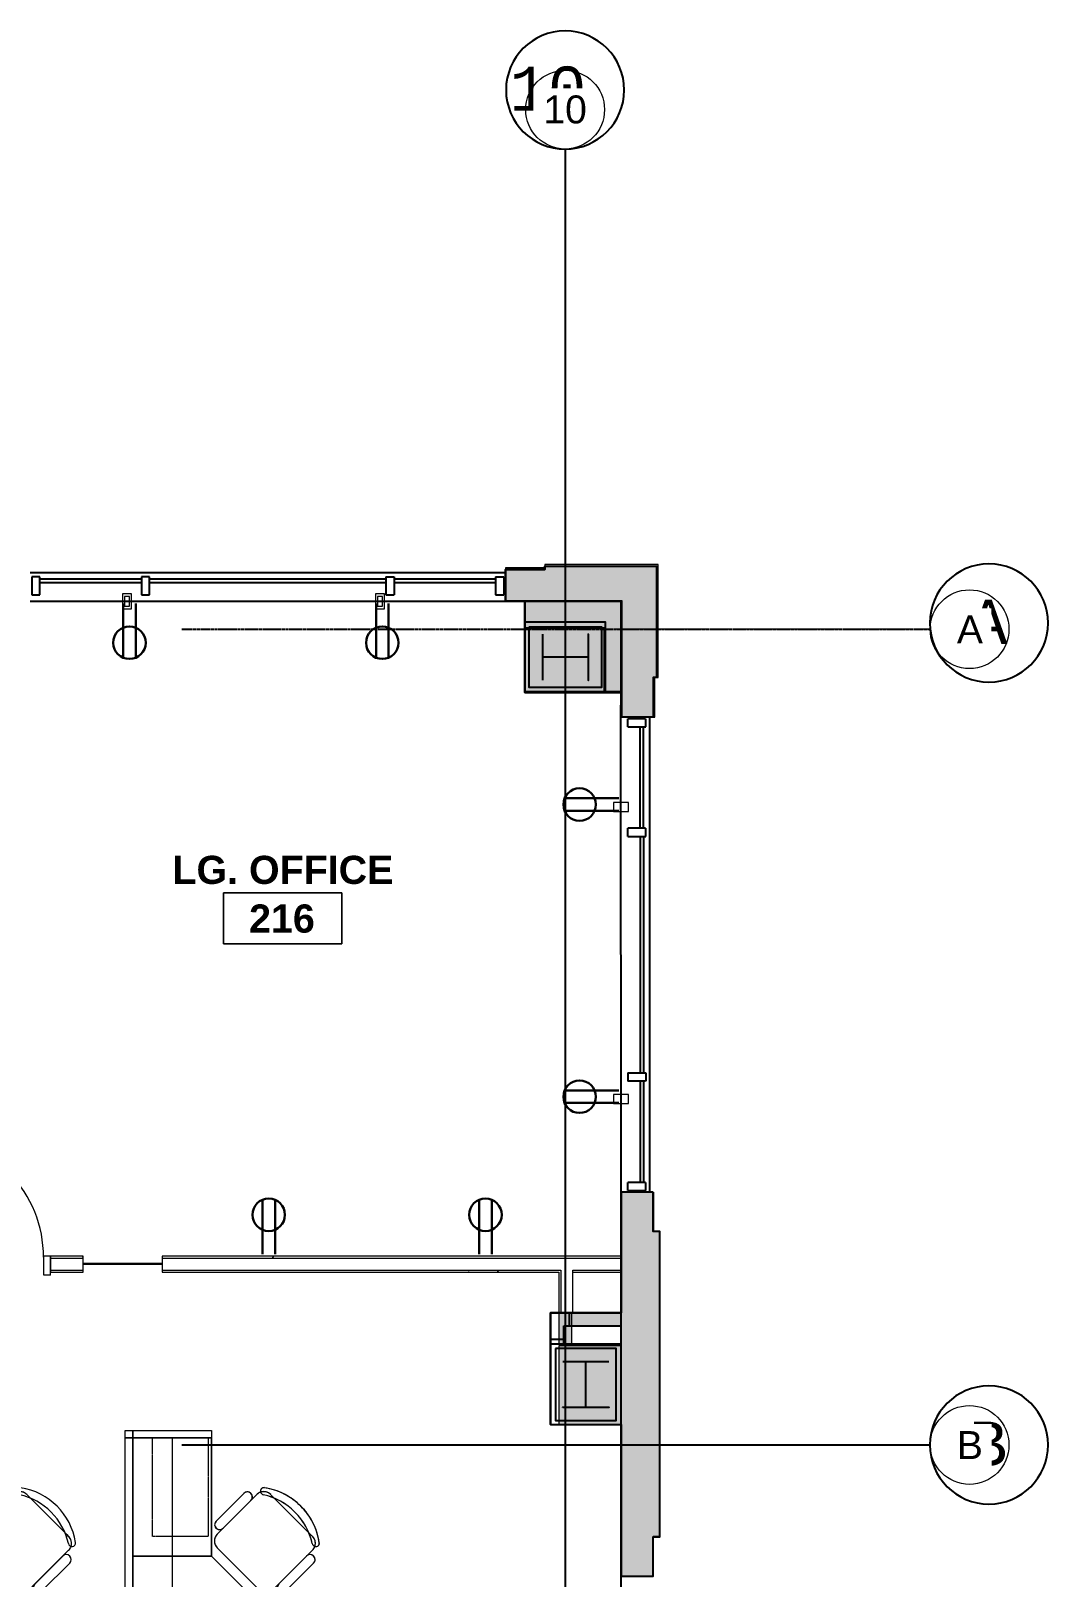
# Model space of a CAD drawing. Header units: inches. Extents: x 25273 to 28081, y 11840 to 13753.
# Drawn here: x 27712.6 to 28022.3, y 13231.9 to 13702.9 of the extents above; entities that cross this region are included whole.
import ezdxf
from ezdxf.xclip import XClip

# ---------------------------------------------------------------- set-up
doc = ezdxf.new("R2010")
doc.units = ezdxf.units.IN
doc.header["$MEASUREMENT"] = 0
doc.header["$XCLIPFRAME"] = 2
for name, pattern in [('L1$0$Plaza America BA02$0$CENTER2', [1.125, 0.75, -0.125, 0.125, -0.125]), ('L1$0$Plaza America BA02$0$DASHDOT', [1, 0.5, -0.25, 0, -0.25]), ('L1$0$SAG 02ATL Ste230PHII$0$CENTER2', [1.125, 0.75, -0.125, 0.125, -0.125]), ('X1$0$Grid Line 1_2_', [0.875, 0.5, -0.125, 0.125, -0.125]), ('X1$0$Hidden', [0.28125, 0.1875, -0.09375]), ('X1$0$Hidden2', [0.140625, 0.09375, -0.046875])]:
    doc.linetypes.add(name, pattern=pattern)
for name, color, linetype in [('L1$0$A-Cols-Extr', 3, 'Continuous'), ('L1$0$A-Glaz', 92, 'Continuous'), ('L1$0$A-Wall-Extr', 7, 'Continuous'), ('L1$0$Plaza America BA02$0$14', 5, 'L1$0$Plaza America BA02$0$DASHDOT'), ('L1$0$Plaza America BA02$0$A-Column grid', 252, 'L1$0$Plaza America BA02$0$CENTER2'), ('L1$0$SAG 02ATL Ste230PHII$0$A-Column grid', 252, 'L1$0$SAG 02ATL Ste230PHII$0$CENTER2')]:
    doc.layers.add(name, color=color, linetype=linetype)
for name, color, linetype, lineweight in [('X1$0$A-ANNO-NOTE', 131, 'Continuous', 30), ('X1$0$A-AREA-IDEN', 2, 'Continuous', 9), ('X1$0$A-DOOR', 31, 'Continuous', 13), ('X1$0$A-DOOR-FRAM', 31, 'Continuous', 20), ('X1$0$A-GLAZ', 151, 'Continuous', 13), ('X1$0$A-WALL', 113, 'Continuous', 13), ('X1$0$A-WALL-PATT', 111, 'Continuous', 13), ('X1$0$E-ELEC-FIXT', 91, 'Continuous', 9), ('X1$0$I-FURN', 30, 'Continuous', 9), ('X1$0$I-FURN-PNLS', 30, 'Continuous', 9), ('X1$0$I-WALL', 2, 'Continuous', 13), ('X1$0$Plaza America_Tower 1_2nd Floor -REVIT_dwg', 8, 'Continuous', 9), ('X1$0$S-COLS', 52, 'Continuous', 13), ('X1$0$S-GRID', 1, 'Continuous', 9), ('X1$0$S-GRID-IDEN', 1, 'Continuous', 9)]:
    doc.layers.add(name, color=color, linetype=linetype, lineweight=lineweight)
doc.styles.add('L1$0$Plaza America BA02$0$MONOTXT', font='MONOTXT', dxfattribs={"height": 0.2})
doc.styles.add('X1$0$Swis721 Lt BT', font='swissl.ttf', dxfattribs={"height": 8.514638})
doc.styles.add('X1$0$Swis721 Lt BT_B', font='', dxfattribs={"height": 8.583975})
doc.styles.get('X1$0$Swis721 Lt BT_B').set_extended_font_data('Swis721 Lt BT', bold=True)
pattern_1 = [(0, (0, 0), (30.72, 7.68), [1.267, -21.773, 1.267, -21.773, -122.88]), (0, (0, 0), (30.72, 7.68), [-46.08, 1.267, -44.813, 1.267, -21.773, -53.76]), (0, (0, 0), (30.72, 7.68), [-115.2, 1.267, -14.093, 1.267, -37.133]), (120, (11.52, 3.84), (-22.0110751, 22.7643004), [1.267, -21.773, 1.267, -21.773, -122.88]), (120, (11.52, 3.84), (-22.0110751, 22.7643004), [-46.08, 1.267, -44.813, 1.267, -21.773, -53.76]), (120, (11.52, 3.84), (-22.0110751, 22.7643004), [-115.2, 1.267, -14.093, 1.267, -37.133]), (240, (15.36, 19.2), (-8.7089249, -30.4443004), [1.267, -21.773, 1.267, -21.773, -122.88]), (240, (15.36, 19.2), (-8.7089249, -30.4443004), [-46.08, 1.267, -44.813, 1.267, -21.773, -53.76]), (240, (15.36, 19.2), (-8.7089249, -30.4443004), [-115.2, 1.267, -14.093, 1.267, -37.133])]

# ---------------------------------------------------------------- blocks, each defined once
blk = doc.blocks.new('L1')
at = {"layer": 'L1$0$A-Wall-Extr'}
h = blk.add_hatch(dxfattribs=at)
h.set_pattern_fill('CLG_2X2', color=256, style=0)
h.set_pattern_definition([(0, (25500.562, 12104.423), (0, 24), []), (90, (25500.562, 12104.423), (-24, 1e-15), [])])
h.paths.add_polyline_path([(27892.31, 13312.42), (27880.19, 13312.42), (27880.18, 13308.42), (27892.31, 13308.42)])
h.paths.add_polyline_path([(27880.19, 13312.42), (27876.3, 13312.42), (27876.3, 13308.42), (27880.18, 13308.42)])
h.paths.add_polyline_path([(27876.3, 13312.42), (27873.31, 13312.42), (27873.31, 13302.92), (27874.82, 13302.92), (27874.82, 13308.42), (27876.3, 13308.42)])
h.paths.add_polyline_path([(27873.31, 13312.42), (27870.82, 13312.42), (27870.82, 13302.92), (27873.31, 13302.92)])
at = {"layer": 'L1$0$A-Cols-Extr'}
blk.add_line((27862.96, 13501.43), (27862.96, 13513.17), dxfattribs=at)
for points in [[(27862.96, 13522.91), (27887.46, 13522.91), (27887.46, 13501.43), (27862.96, 13501.43)], [(27864.31, 13521.42), (27886.31, 13521.42), (27886.31, 13502.92), (27864.31, 13502.92)], [(27882.31, 13519.17), (27882.21, 13519.17), (27882.21, 13505.17), (27882.31, 13505.17)], [(27870.82, 13302.92), (27870.82, 13278.42), (27892.31, 13278.42), (27892.31, 13302.92)], [(27872.32, 13301.57), (27872.32, 13279.57), (27890.82, 13279.57), (27890.82, 13301.57)], [(27874.57, 13283.57), (27874.57, 13283.67), (27888.56, 13283.67), (27888.56, 13283.57)]]:
    blk.add_lwpolyline(points, close=True, dxfattribs=at)
for points in [[(27868.31, 13519.17), (27868.31, 13505.17)], [(27882.21, 13512.17), (27868.21, 13512.17)], [(27874.57, 13297.57), (27888.57, 13297.57)], [(27881.57, 13283.67), (27881.57, 13297.67)]]:
    blk.add_lwpolyline(points, dxfattribs=at)
at = {"layer": 'L1$0$A-Glaz'}
for p, q in [((27712.31, 13537.91), (27857.06, 13537.91)), ((27857.06, 13538.91), (27857.06, 13529.17)), ((27715.31, 13536.66), (27712.81, 13536.66)), ((27712.81, 13536.66), (27712.81, 13531.16)), ((27715.31, 13531.16), (27715.31, 13536.66)), ((27746.18, 13535.91), (27715.31, 13535.91)), ((27715.31, 13534.91), (27746.18, 13534.91)), ((27746.18, 13536.66), (27746.18, 13531.16)), ((27748.68, 13536.66), (27746.18, 13536.66)), ((27748.68, 13531.16), (27748.68, 13536.66)), ((27820.68, 13535.91), (27748.68, 13535.91)), ((27748.68, 13534.91), (27820.68, 13534.91)), ((27820.68, 13536.66), (27823.18, 13536.66)), ((27820.68, 13536.66), (27820.68, 13531.16)), ((27823.18, 13536.66), (27823.18, 13531.16)), ((27854.06, 13535.91), (27823.18, 13535.91)), ((27823.18, 13534.91), (27854.06, 13534.91)), ((27854.06, 13536.66), (27856.56, 13536.66)), ((27854.06, 13536.66), (27854.06, 13531.16)), ((27856.56, 13536.66), (27856.56, 13531.16)), ((27857.06, 13529.17), (27712.31, 13529.16)), ((27712.81, 13531.16), (27715.31, 13531.16)), ((27746.18, 13531.16), (27748.68, 13531.16)), ((27820.68, 13531.16), (27823.18, 13531.16)), ((27854.06, 13531.16), (27856.56, 13531.16)), ((27902.05, 13493.92), (27892.24, 13493.92)), ((27892.31, 13349.17), (27892.24, 13493.92)), ((27899.74, 13493.42), (27894.3, 13493.42)), ((27894.3, 13490.92), (27894.3, 13493.42)), ((27894.3, 13490.92), (27899.8, 13490.92)), ((27898.05, 13460.04), (27898.05, 13490.92)), ((27899.05, 13460.04), (27899.05, 13490.92)), ((27899.8, 13490.92), (27899.8, 13493.42)), ((27901.05, 13349.17), (27901.06, 13493.92)), ((27894.3, 13457.54), (27894.3, 13460.04)), ((27899.74, 13460.04), (27894.3, 13460.04)), ((27894.3, 13457.54), (27899.8, 13457.54)), ((27898.05, 13457.54), (27898.05, 13385.54)), ((27899.05, 13457.54), (27899.05, 13385.54)), ((27899.8, 13457.54), (27899.8, 13460.04)), ((27894.3, 13385.54), (27899.8, 13385.54)), ((27894.3, 13385.54), (27894.3, 13383.04)), ((27899.74, 13383.04), (27894.3, 13383.04)), ((27898.05, 13383.04), (27898.05, 13352.17)), ((27899.05, 13383.04), (27899.05, 13352.17)), ((27899.8, 13385.54), (27899.8, 13383.04)), ((27902.05, 13349.17), (27892.31, 13349.17)), ((27899.74, 13352.17), (27894.3, 13352.17)), ((27894.3, 13349.67), (27894.3, 13352.17)), ((27894.3, 13349.67), (27899.8, 13349.67)), ((27899.8, 13349.67), (27899.8, 13352.17)), ((27892.3, 13151.67), (27892.3, 13232.17)), ((27892.31, 13232.17), (27902.05, 13232.17))]:
    blk.add_line(p, q, dxfattribs=at)
at = {"layer": 'L1$0$A-Wall-Extr'}
for p, q in [((27869.06, 13538.91), (27857.06, 13538.91)), ((27869.06, 13539.91), (27903.05, 13539.91)), ((27869.06, 13539.91), (27869.06, 13538.91)), ((27903.05, 13539.91), (27903.05, 13505.92)), ((27903.05, 13539.91), (27903.05, 13539.91)), ((27892.31, 13529.17), (27857.06, 13529.17)), ((27892.31, 13493.92), (27892.31, 13529.17)), ((27903.05, 13505.92), (27902.05, 13505.92)), ((27902.05, 13505.92), (27902.05, 13493.92)), ((27903.05, 13505.92), (27902.05, 13505.92)), ((27892.31, 13232.17), (27892.31, 13349.17)), ((27902.05, 13349.17), (27902.05, 13337.17)), ((27904.05, 13337.17), (27902.05, 13337.17)), ((27904.05, 13244.17), (27904.05, 13337.17)), ((27870.82, 13278.42), (27870.82, 13312.42)), ((27870.82, 13312.42), (27892.31, 13312.42)), ((27870.82, 13278.42), (27870.82, 13312.42)), ((27870.82, 13312.42), (27892.31, 13312.42)), ((27874.82, 13302.92), (27874.82, 13308.42)), ((27874.82, 13308.42), (27892.31, 13308.42)), ((27874.82, 13302.92), (27874.82, 13308.42)), ((27874.82, 13308.42), (27892.31, 13308.42)), ((27904.05, 13244.17), (27902.05, 13244.17)), ((27902.05, 13244.17), (27902.05, 13244.17)), ((27902.05, 13232.17), (27902.05, 13244.17))]:
    blk.add_line(p, q, dxfattribs=at)
at = {"layer": 'L1$0$A-Wall-Extr', "linetype": 'Continuous'}
for q in [(27862.96, 13529.17), (27892.31, 13501.43)]:
    blk.add_line((27862.96, 13501.43), q, dxfattribs=at)
at = {"layer": 'L1$0$A-Wall-Extr', "linetype": 'Continuous', "flags": 128}
for points in [[(27857.06, 13529.17), (27857.06, 13538.91), (27869.06, 13538.91), (27869.06, 13539.91), (27903.05, 13539.91), (27903.05, 13505.92), (27902.05, 13505.92), (27902.05, 13493.92), (27892.24, 13493.92), (27892.31, 13501.43), (27862.96, 13501.43), (27862.96, 13529.17)], [(27902.05, 13349.17), (27892.31, 13349.17), (27892.31, 13312.42), (27870.82, 13312.42), (27870.82, 13278.42), (27892.31, 13278.42), (27892.3, 13232.17), (27902.05, 13232.17), (27902.05, 13244.17), (27904.05, 13244.17), (27904.05, 13337.17), (27902.05, 13337.17)]]:
    blk.add_lwpolyline(points, close=True, dxfattribs=at)
at = {"layer": 'L1$0$Plaza America BA02$0$14', "linetype": 'Continuous'}
for centre in [(27875.23, 13684.95), (28004.3, 13522.57), (28004.3, 13272.17)]:
    blk.add_ellipse(centre, major_axis=(18, 0), ratio=0.99964, start_param=0, end_param=6.283175, dxfattribs=at)
at = {"layer": 'L1$0$Plaza America BA02$0$A-Column grid'}
for p, q in [((27875.23, 13666.96), (27875.23, 12053.77)), ((27758.54, 13520.67), (27986.4, 13520.67)), ((27758.54, 13272.17), (27986.4, 13272.17))]:
    blk.add_line(p, q, dxfattribs=at)
at = {"layer": 'L1$0$SAG 02ATL Ste230PHII$0$A-Column grid', "linetype": 'Continuous'}
for p, q in [((27875.23, 13666.96), (27875.23, 12053.77)), ((27758.54, 13272.17), (27986.4, 13272.17))]:
    blk.add_line(p, q, dxfattribs=at)
at = {"layer": 'L1$0$Plaza America BA02$0$14', "linetype": 'Continuous', "style": 'L1$0$Plaza America BA02$0$MONOTXT', "width": 1.000361}
for s, height, p in [('10', 13.495, (27858.31, 13678.61)), ('A', 13.49, (27998.25, 13516.19)), ('B', 13.49, (27998.25, 13265.79))]:
    blk.add_text(s, height=height, dxfattribs=at).set_placement(p)
blk = doc.blocks.new('X1$0$F-Workstation - Generic Typical - F-Workstation - Generic Typical-1404179-FIRST FLOOR POWER _ SIGNAL')
at = {"layer": 'X1$0$I-FURN'}
for p, q in [((33.89, 55.1), (25.4, 46.62)), ((33.89, 55.1), (25.4, 46.62)), ((25.4, 46.62), (33.89, 55.1)), ((37.78, 54.75), (25.76, 42.73)), ((27.53, 44.5), (36.01, 52.98)), ((36.01, 52.98), (27.53, 44.5)), ((36.01, 52.98), (27.53, 44.5)), ((27.53, 44.5), (36.01, 52.98)), ((37.78, 54.75), (36.01, 52.98)), ((36.01, 52.98), (37.78, 54.75)), ((43.2, 53.57), (42.02, 54.75)), ((42.02, 54.75), (43.2, 53.57)), ((53.65, 43.12), (43.12, 53.65)), ((53.57, 43.2), (43.2, 53.57)), ((43.2, 53.57), (53.57, 43.2)), ((27.53, 44.5), (25.76, 42.73)), ((25.76, 42.73), (27.53, 44.5)), ((54.2, 42.57), (53.57, 43.2)), ((53.57, 43.2), (54.2, 42.57)), ((54.75, 42.02), (54.2, 42.57)), ((54.2, 42.57), (54.75, 42.02)), ((25.76, 38.49), (38.49, 25.76)), ((25.76, 38.49), (38.49, 25.76)), ((38.49, 25.76), (25.76, 38.49)), ((42.73, 25.76), (54.75, 37.78)), ((52.98, 36.01), (54.75, 37.78)), ((54.75, 37.78), (52.98, 36.01)), ((52.98, 36.01), (44.5, 27.53)), ((44.5, 27.53), (52.98, 36.01)), ((44.5, 27.53), (52.98, 36.01)), ((52.98, 36.01), (44.5, 27.53)), ((46.62, 25.4), (55.1, 33.89)), ((46.62, 25.4), (55.1, 33.89)), ((55.1, 33.89), (46.62, 25.4)), ((42.73, 25.76), (44.5, 27.53)), ((44.5, 27.53), (42.73, 25.76))]:
    blk.add_line(p, q, dxfattribs=at)
for centre, radius, start, end in [((39.97, 55.77), 1.08, 81.1745, 261.1745), ((39.97, 55.77), 1.08, 81.1745, 261.1745), ((39.97, 55.77), 1.08, 126.1745, 141.1745), ((39.97, 55.77), 1.08, 111.1745, 126.1745), ((39.97, 55.77), 1.08, 96.1745, 111.1745), ((39.97, 55.77), 1.08, 81.1745, 96.1745), ((37.07, 37.07), 20, 8.8255, 81.1745), ((37.07, 37.07), 20, 8.8255, 81.1745), ((37.07, 37.07), 20, 72.1309, 81.1745), ((34.95, 54.04), 1.5, 315, 135), ((34.95, 54.04), 1.5, 315, 135), ((34.95, 54.04), 1.5, 120, 135), ((34.95, 54.04), 1.5, 105, 120), ((34.95, 54.04), 1.5, 90, 105), ((34.95, 54.04), 1.5, 75, 90), ((34.95, 54.04), 1.5, 345, 75), ((34.95, 54.04), 1.5, 315, 345), ((39.9, 52.63), 3, 108.7164, 135), ((39.9, 52.63), 3, 108.6047, 135), ((39.9, 52.63), 3, 120, 135), ((39.9, 52.63), 3, 108.6047, 120), ((39.97, 55.77), 1.08, 141.1745, 231.1745), ((39.9, 52.63), 3, 45, 108.6047), ((39.9, 52.63), 3, 105, 108.6047), ((39.9, 52.63), 3, 90, 105), ((39.97, 55.77), 1.08, 231.1745, 261.1745), ((35.53, 35.53), 19.64, 12.5758, 77.4242), ((35.53, 35.53), 19.64, 12.5758, 77.4242), ((35.53, 35.53), 19.64, 45, 77.4242), ((39.9, 52.63), 3, 75, 90), ((39.9, 52.63), 3, 60, 75), ((39.9, 52.63), 3, 45, 60), ((37.07, 37.07), 20, 63.0873, 72.1309), ((37.07, 37.07), 20, 54.0436, 63.0873), ((37.07, 37.07), 20, 45, 54.0436), ((35.53, 35.53), 19.64, 36.8939, 45), ((37.07, 37.07), 20, 35.9564, 45), ((35.53, 35.53), 19.64, 28.7879, 36.8939), ((37.07, 37.07), 20, 26.9127, 35.9564), ((27.88, 40.61), 3, 135, 225), ((27.88, 40.61), 3, 135, 225), ((26.46, 45.56), 1.5, 135, 315), ((26.46, 45.56), 1.5, 135, 315), ((26.46, 45.56), 1.5, 135, 180), ((26.46, 45.56), 1.5, 180, 195), ((26.46, 45.56), 1.5, 195, 210), ((26.46, 45.56), 1.5, 210, 225), ((27.88, 40.61), 3, 135, 150), ((26.46, 45.56), 1.5, 225, 240), ((26.46, 45.56), 1.5, 240, 255), ((26.46, 45.56), 1.5, 255, 270), ((26.46, 45.56), 1.5, 270, 315), ((35.53, 35.53), 19.64, 20.6818, 28.7879), ((35.53, 35.53), 19.64, 12.5758, 20.6818), ((37.07, 37.07), 20, 8.8255, 26.9127), ((27.88, 40.61), 3, 165, 180), ((27.88, 40.61), 3, 180, 195), ((27.88, 40.61), 3, 150, 165), ((27.88, 40.61), 3, 195, 210), ((27.88, 40.61), 3, 210, 225), ((55.77, 39.97), 1.08, 188.8255, 8.8255), ((55.77, 39.97), 1.08, 188.8255, 8.8255), ((55.77, 39.97), 1.08, 188.8255, 203.8255), ((52.63, 39.9), 3, 345, 45), ((52.63, 39.9), 3, 30, 45), ((52.63, 39.9), 3, 315, 341.2836), ((52.63, 39.9), 3, 315, 341.3953), ((52.63, 39.9), 3, 315, 341.3953), ((55.77, 39.97), 1.08, 203.8255, 218.8255), ((55.77, 39.97), 1.08, 218.8255, 308.8255), ((52.63, 39.9), 3, 360, 30), ((52.63, 39.9), 3, 341.3953, 345), ((52.63, 39.9), 3, 341.3953, 345), ((52.63, 39.9), 3, 345, 360), ((55.77, 39.97), 1.08, 308.8255, 8.8255), ((54.04, 34.95), 1.5, 315, 135), ((54.04, 34.95), 1.5, 315, 135), ((54.04, 34.95), 1.5, 120, 135), ((54.04, 34.95), 1.5, 30, 120), ((54.04, 34.95), 1.5, 315, 30), ((40.61, 27.88), 3, 225, 315), ((40.61, 27.88), 3, 225, 315), ((40.61, 27.88), 3, 225, 285), ((40.61, 27.88), 3, 285, 315), ((45.56, 26.46), 1.5, 135, 315), ((45.56, 26.46), 1.5, 135, 315), ((45.56, 26.46), 1.5, 165, 180), ((45.56, 26.46), 1.5, 180, 195), ((45.56, 26.46), 1.5, 150, 165), ((45.56, 26.46), 1.5, 195, 285), ((45.56, 26.46), 1.5, 135, 150), ((45.56, 26.46), 1.5, 285, 315)]:
    blk.add_arc(centre, radius, start, end, dxfattribs=at)
at = {"layer": 'X1$0$I-FURN-PNLS'}
for p, q in [((-2.25, 72), (-2.25, 74.25)), ((-2.25, 74.25), (0, 74.25)), ((0, 72), (-2.25, 72)), ((-2.25, 72), (0, 72)), ((-2.25, 0), (-2.25, 72)), ((0, 74.25), (0, 72)), ((0, 72), (0, 74.25)), ((0, 74.25), (24, 74.25)), ((0, 36), (0, 72)), ((0, 72), (24, 72)), ((0, 72), (0, 0)), ((24, 72), (0, 72)), ((24, 72), (0, 72)), ((0, 72), (0, 36)), ((0, 36), (0, 72)), ((0, 72), (24, 72)), ((24, 74.25), (24, 72)), ((24, 72), (24, 36)), ((24, 72), (24, 42)), ((24, 36), (24, 72)), ((24, 72), (24, 36)), ((24, 36), (0, 36)), ((0, 0), (0, 36)), ((0, 36), (24, 36)), ((24, 36), (0, 36)), ((0, 36), (0, 0)), ((0, 0), (0, 36)), ((0, 36), (24, 36)), ((0, 36), (24, 36)), ((24, 36), (0, 36)), ((24, 36), (36, 24)), ((36, 24), (24, 36)), ((24, 36), (36, 24)), ((36, 0), (36, 24)), ((36, 24), (72, 24)), ((36, 24), (36, 0)), ((36, 0), (36, 24)), ((36, 24), (36, 0)), ((72, 24), (36, 24)), ((36, 24), (36, 0)), ((36, 0), (36, 24)), ((36, 24), (72, 24)), ((57, 24), (72, 24)), ((72, 24), (72, 0)), ((72, 24), (74.25, 24)), ((72, 0), (72, 24)), ((72, 0), (72, 24)), ((72, 24), (72, 0)), ((74.25, 24), (74.25, 0)), ((-2.25, -2.25), (-2.25, 0)), ((-2.25, 0), (0, 0)), ((0, 0), (-2.25, 0)), ((0, -2.25), (-2.25, -2.25)), ((0, 0), (0, -2.25)), ((0, -2.25), (0, 0)), ((0, 0), (72, 0)), ((36, 0), (0, 0)), ((0, 0), (36, 0)), ((36, 0), (0, 0)), ((72, -2.25), (0, -2.25)), ((72, 0), (36, 0)), ((36, 0), (72, 0)), ((72, 0), (36, 0)), ((72, -2.25), (72, 0)), ((72, 0), (74.25, 0)), ((72, 0), (72, -2.25)), ((74.25, 0), (72, 0)), ((74.25, -2.25), (72, -2.25)), ((74.25, 0), (74.25, -2.25))]:
    blk.add_line(p, q, dxfattribs=at)
at = {"layer": 'X1$0$I-FURN-PNLS', "linetype": 'X1$0$Hidden2'}
for p, q in [((6, 72), (23, 72)), ((6, 42), (6, 72)), ((23, 72), (23, 42)), ((23, 42), (6, 42)), ((57, 1.37), (57, 23)), ((57, 23), (72, 23)), ((72, 23), (72, 1.37)), ((72, 1.37), (57, 1.37))]:
    blk.add_line(p, q, dxfattribs=at)
at = {"layer": 'X1$0$I-FURN-PNLS', "linetype": 'X1$0$Hidden'}
for p, q in [((12, 72), (12, 0)), ((0, 12), (72, 12))]:
    blk.add_line(p, q, dxfattribs=at)
blk = doc.blocks.new('X1$0$F-Workstation - Generic Typical - F-Workstation - Generic Typical-V100-FIRST FLOOR POWER _ SIGNAL')
at = {"layer": 'X1$0$I-FURN'}
for p, q in [((33.89, 55.1), (25.4, 46.62)), ((33.89, 55.1), (25.4, 46.62)), ((25.4, 46.62), (33.89, 55.1)), ((37.78, 54.75), (25.76, 42.73)), ((27.53, 44.5), (36.01, 52.98)), ((36.01, 52.98), (27.53, 44.5)), ((36.01, 52.98), (27.53, 44.5)), ((27.53, 44.5), (36.01, 52.98)), ((37.78, 54.75), (36.01, 52.98)), ((36.01, 52.98), (37.78, 54.75)), ((43.2, 53.57), (42.02, 54.75)), ((42.02, 54.75), (43.2, 53.57)), ((53.65, 43.12), (43.12, 53.65)), ((53.57, 43.2), (43.2, 53.57)), ((43.2, 53.57), (53.57, 43.2)), ((27.53, 44.5), (25.76, 42.73)), ((25.76, 42.73), (27.53, 44.5)), ((54.2, 42.57), (53.57, 43.2)), ((53.57, 43.2), (54.2, 42.57)), ((54.75, 42.02), (54.2, 42.57)), ((54.2, 42.57), (54.75, 42.02)), ((25.76, 38.49), (38.49, 25.76)), ((25.76, 38.49), (38.49, 25.76)), ((38.49, 25.76), (25.76, 38.49)), ((42.73, 25.76), (54.75, 37.78)), ((52.98, 36.01), (54.75, 37.78)), ((54.75, 37.78), (52.98, 36.01)), ((52.98, 36.01), (44.5, 27.53)), ((44.5, 27.53), (52.98, 36.01)), ((44.5, 27.53), (52.98, 36.01)), ((52.98, 36.01), (44.5, 27.53)), ((46.62, 25.4), (55.1, 33.89)), ((46.62, 25.4), (55.1, 33.89)), ((55.1, 33.89), (46.62, 25.4)), ((42.73, 25.76), (44.5, 27.53)), ((44.5, 27.53), (42.73, 25.76))]:
    blk.add_line(p, q, dxfattribs=at)
for centre, radius, start, end in [((39.97, 55.77), 1.08, 81.1745, 261.1745), ((39.97, 55.77), 1.08, 81.1745, 261.1745), ((39.97, 55.77), 1.08, 81.1745, 261.1745), ((37.07, 37.07), 20, 8.8255, 81.1745), ((37.07, 37.07), 20, 8.8255, 81.1745), ((37.07, 37.07), 20, 8.8255, 81.1745), ((34.95, 54.04), 1.5, 315, 135), ((34.95, 54.04), 1.5, 315, 135), ((34.95, 54.04), 1.5, 315, 135), ((39.9, 52.63), 3, 108.7164, 135), ((39.9, 52.63), 3, 108.6047, 135), ((39.9, 52.63), 3, 108.6047, 135), ((39.9, 52.63), 3, 45, 108.6047), ((39.9, 52.63), 3, 60, 108.6047), ((35.53, 35.53), 19.64, 12.5758, 77.4242), ((35.53, 35.53), 19.64, 12.5758, 77.4242), ((35.53, 35.53), 19.64, 12.5758, 77.4242), ((39.9, 52.63), 3, 45, 60), ((27.88, 40.61), 3, 135, 225), ((27.88, 40.61), 3, 135, 225), ((27.88, 40.61), 3, 135, 225), ((26.46, 45.56), 1.5, 135, 315), ((26.46, 45.56), 1.5, 135, 315), ((26.46, 45.56), 1.5, 135, 315), ((55.77, 39.97), 1.08, 188.8255, 8.8255), ((55.77, 39.97), 1.08, 188.8255, 8.8255), ((55.77, 39.97), 1.08, 188.8255, 8.8255), ((52.63, 39.9), 3, 341.3953, 45), ((52.63, 39.9), 3, 30, 45), ((52.63, 39.9), 3, 315, 341.2836), ((52.63, 39.9), 3, 315, 341.3953), ((52.63, 39.9), 3, 315, 341.3953), ((52.63, 39.9), 3, 15, 30), ((52.63, 39.9), 3, 341.3953, 345), ((52.63, 39.9), 3, 360, 15), ((52.63, 39.9), 3, 345, 360), ((54.04, 34.95), 1.5, 315, 135), ((54.04, 34.95), 1.5, 315, 135), ((54.04, 34.95), 1.5, 315, 135), ((40.61, 27.88), 3, 225, 315), ((40.61, 27.88), 3, 225, 315), ((40.61, 27.88), 3, 225, 225.2431), ((40.61, 27.88), 3, 225.2431, 315), ((45.56, 26.46), 1.5, 135, 315), ((45.56, 26.46), 1.5, 135, 315), ((45.56, 26.46), 1.5, 135, 315)]:
    blk.add_arc(centre, radius, start, end, dxfattribs=at)
at = {"layer": 'X1$0$I-FURN-PNLS'}
for p, q in [((-2.25, 72), (-2.25, 74.25)), ((-2.25, 74.25), (0, 74.25)), ((0, 72), (-2.25, 72)), ((-2.25, 72), (0, 72)), ((-2.25, 0), (-2.25, 72)), ((0, 74.25), (0, 72)), ((0, 72), (0, 74.25)), ((0, 74.25), (24, 74.25)), ((0, 36), (0, 72)), ((0, 72), (24, 72)), ((0, 72), (0, 0)), ((24, 72), (0, 72)), ((24, 72), (0, 72)), ((0, 72), (0, 36)), ((0, 36), (0, 72)), ((0, 72), (24, 72)), ((24, 74.25), (24, 72)), ((24, 72), (24, 36)), ((24, 72), (24, 42)), ((24, 36), (24, 72)), ((24, 72), (24, 36)), ((24, 36), (0, 36)), ((0, 0), (0, 36)), ((0, 36), (24, 36)), ((24, 36), (0, 36)), ((0, 36), (0, 0)), ((0, 0), (0, 36)), ((0, 36), (24, 36)), ((0, 36), (24, 36)), ((24, 36), (0, 36)), ((24, 36), (36, 24)), ((36, 24), (24, 36)), ((24, 36), (36, 24)), ((36, 0), (36, 24)), ((36, 24), (72, 24)), ((36, 24), (36, 0)), ((36, 0), (36, 24)), ((36, 24), (36, 0)), ((72, 24), (36, 24)), ((36, 24), (36, 0)), ((36, 0), (36, 24)), ((36, 24), (72, 24)), ((57, 24), (72, 24)), ((72, 24), (72, 0)), ((72, 24), (74.25, 24)), ((72, 0), (72, 24)), ((72, 0), (72, 24)), ((72, 24), (72, 0)), ((74.25, 24), (74.25, 0)), ((-2.25, -2.25), (-2.25, 0)), ((-2.25, 0), (0, 0)), ((0, 0), (-2.25, 0)), ((0, -2.25), (-2.25, -2.25)), ((0, 0), (0, -2.25)), ((0, -2.25), (0, 0)), ((0, 0), (72, 0)), ((36, 0), (0, 0)), ((0, 0), (36, 0)), ((36, 0), (0, 0)), ((72, -2.25), (0, -2.25)), ((72, 0), (36, 0)), ((36, 0), (72, 0)), ((72, 0), (36, 0)), ((72, -2.25), (72, 0)), ((72, 0), (74.25, 0)), ((72, 0), (72, -2.25)), ((74.25, 0), (72, 0)), ((74.25, -2.25), (72, -2.25)), ((74.25, 0), (74.25, -2.25))]:
    blk.add_line(p, q, dxfattribs=at)
at = {"layer": 'X1$0$I-FURN-PNLS', "linetype": 'X1$0$Hidden2'}
for p, q in [((6, 72), (23, 72)), ((6, 42), (6, 72)), ((23, 72), (23, 42)), ((23, 42), (6, 42)), ((57, 1.37), (57, 23)), ((57, 23), (72, 23)), ((72, 23), (72, 1.37)), ((72, 1.37), (57, 1.37))]:
    blk.add_line(p, q, dxfattribs=at)
at = {"layer": 'X1$0$I-FURN-PNLS', "linetype": 'X1$0$Hidden'}
for p, q in [((12, 72), (12, 0)), ((0, 12), (72, 12))]:
    blk.add_line(p, q, dxfattribs=at)
blk = doc.blocks.new('X1$0$Single Flush - OTJ_SOLIDFLUSH_ALUM-4900275-FIRST FLOOR POWER _ SIGNAL')
at = {"layer": 'X1$0$A-DOOR', "lineweight": 20}
for p, q in [((16.15625, -2.4375), (17.90625, -2.4375)), ((16.15625, -38.25), (16.15625, -2.4375)), ((17.90625, -2.4375), (17.90625, -38.25)), ((17.90625, -38.25), (16.15625, -38.25))]:
    blk.add_line(p, q, dxfattribs=at)
at = {"layer": 'X1$0$A-DOOR', "lineweight": 9}
blk.add_arc((17.90625, -2.4375), 35.8125, 179.5, 270, dxfattribs=at)
at = {"layer": 'X1$0$A-DOOR-FRAM'}
for p, q in [((-20, 3.3125), (-20, -2.4375)), ((-20, 3.3125), (-18, 3.3125)), ((-18, 3.3125), (-18, -2.4375)), ((18.000004, 3.3125), (18.000004, -2.4375)), ((18.000004, 3.3125), (20.000004, 3.3125)), ((20.000004, 3.3125), (20.000004, -2.4375)), ((-20, -2.4375), (-18, -2.4375)), ((18.000004, -2.4375), (20.000004, -2.4375))]:
    blk.add_line(p, q, dxfattribs=at)
blk = doc.blocks.new('X1$0$Frameless opening with glazing - 24_ x 96_-4900874-FIRST FLOOR POWER _ SIGNAL')
at = {"layer": 'X1$0$A-GLAZ', "lineweight": 30}
blk.add_line((-13.5, 0.0625), (10.5, 0.0625), dxfattribs=at)
blk = doc.blocks.new('X1$0$PS - Duplex - Duplex-4172790-FIRST FLOOR POWER _ SIGNAL')
at = {"layer": 'X1$0$E-ELEC-FIXT'}
for p, q in [((-1.375, -2.25), (-1.375, 2.25)), ((-1.375, 2.25), (1.375, 2.25)), ((-0.75, -1.5), (-0.75, 1.5)), ((-0.75, 1.5), (0.75, 1.5)), ((0.75, 1.5), (0.75, -1.5)), ((1.375, 2.25), (1.375, -2.25)), ((1.375, -2.25), (-1.375, -2.25)), ((0.75, -1.5), (-0.75, -1.5))]:
    blk.add_line(p, q, dxfattribs=at)
blk = doc.blocks.new('X1$0$PS - Duplex - Duplex-V152-FIRST FLOOR POWER _ SIGNAL')
at = {"layer": 'X1$0$E-ELEC-FIXT'}
for p, q in [((1.375, 2.25), (-1.375, 2.25)), ((-1.375, 2.25), (-1.375, -2.25)), ((1.375, -2.25), (1.375, 2.25)), ((-1.375, -2.25), (1.375, -2.25))]:
    blk.add_line(p, q, dxfattribs=at)
blk = doc.blocks.new('X1$0$Concrete-Rectangular-Column - 19 X 24-5195709-FIRST FLOOR POWER _ SIGNAL')
at = {"layer": 'X1$0$S-COLS', "lineweight": 9}
blk.add_hatch(color=7, dxfattribs=at).paths.add_polyline_path([(-9.5, -12), (9.5, -12), (9.5, 12), (-9.5, 12)], flags=0)
at = {"layer": 'X1$0$S-COLS', "color": 8, "lineweight": 20}
for p, q in [((9.5, 12), (-9.5, 12)), ((-9.5, 12), (-9.5, -12)), ((9.5, -12), (9.5, 12)), ((-9.5, -12), (9.5, -12))]:
    blk.add_line(p, q, dxfattribs=at)
blk = doc.blocks.new('X1$0$Grid - Grid Head - Circle-50561-FIRST FLOOR POWER _ SIGNAL')
at = {"layer": 'X1$0$S-GRID-IDEN'}
blk.add_circle((0, 0), 0.125, dxfattribs=at)
blk = doc.blocks.new('X1$0$Room Tag - Room Name and Number-3379422-FIRST FLOOR POWER _ SIGNAL')
at = {"layer": 'X1$0$A-AREA-IDEN'}
for p, q in [((-0.1881, -0.1636), (-0.1881, -0.0018)), ((-0.1881, -0.0018), (0.1869, -0.0018)), ((0.1869, -0.0018), (-0.1881, -0.0018)), ((-0.1881, -0.0018), (-0.1881, -0.1636)), ((0.1869, -0.0018), (0.1869, -0.1636)), ((0.1869, -0.1636), (0.1869, -0.0018)), ((0.1869, -0.1636), (-0.1881, -0.1636)), ((-0.1881, -0.1636), (0.1869, -0.1636))]:
    blk.add_line(p, q, dxfattribs=at)
blk = doc.blocks.new('X1')
at = {"layer": 'X1$0$A-WALL-PATT', "lineweight": 9}
for points in [[(27869.06, 13529.41), (27869.06, 13539.41), (27857.06, 13539.41), (27857.06, 13529.41), (27863.08, 13529.41)], [(27892.55, 13529.41), (27903.55, 13529.41), (27903.55, 13540.41), (27869.06, 13540.41), (27869.06, 13529.41), (27887.08, 13529.41)], [(27887.31, 13521.17), (27892.31, 13521.17), (27892.31, 13529.17), (27863.08, 13529.17), (27863.08, 13521.17), (27887.08, 13521.17)], [(27892.55, 13505.92), (27903.55, 13505.92), (27903.55, 13529.41), (27892.55, 13529.41), (27892.55, 13514.01)], [(27892.31, 13501.82), (27892.31, 13521.17), (27887.31, 13521.17), (27887.31, 13501.82)], [(27902.55, 13493.92), (27902.55, 13505.92), (27892.55, 13505.92), (27892.55, 13493.92)], [(27902.05, 13337.17), (27902.05, 13349.17), (27892.05, 13349.17), (27892.05, 13337.17)], [(27904.05, 13244.17), (27904.05, 13337.17), (27892.05, 13337.17), (27892.05, 13329.05), (27892.31, 13329.05), (27892.05, 13329), (27892.05, 13244.17), (27902.05, 13244.17)], [(27873.3, 13302.92), (27877.3, 13302.92), (27877.3, 13312.42), (27873.3, 13312.42), (27873.3, 13302.94)], [(27877.3, 13308.42), (27892.05, 13308.42), (27892.05, 13312.42), (27877.3, 13312.42), (27877.3, 13311.39)], [(27902.05, 13232.17), (27902.05, 13244.17), (27892.05, 13244.17), (27892.05, 13232.17)]]:
    blk.add_hatch(color=7, dxfattribs=at).paths.add_polyline_path(points, flags=0)
h = blk.add_hatch(dxfattribs=at)
h.set_pattern_fill('FP1_1', color=256, style=0, pattern_type=2)
h.set_pattern_definition(pattern_1)
h.paths.add_polyline_path([(27873.3, 13324.8), (27873.93, 13324.8), (27873.93, 13325.43), (27752.47, 13325.43), (27752.47, 13324.8)], flags=0)
h.paths.add_polyline_path([(27510.87, 13324.8), (27591.59, 13324.8), (27591.59, 13325.43), (27510.24, 13325.43), (27510.24, 13324.8)], flags=0)
h.paths.add_polyline_path([(27877.55, 13324.8), (27892.05, 13324.8), (27892.05, 13325.43), (27877.55, 13325.43)], flags=0)
h.paths.add_polyline_path([(27615.59, 13324.8), (27625.59, 13324.8), (27625.59, 13325.43), (27615.59, 13325.43)], flags=0)
h.paths.add_polyline_path([(27665.59, 13324.8), (27678.47, 13324.8), (27678.47, 13325.43), (27665.59, 13325.43)], flags=0)
h.paths.add_polyline_path([(27728.47, 13324.8), (27728.47, 13325.43), (27718.47, 13325.43), (27718.47, 13324.8)], flags=0)
h = blk.add_hatch(dxfattribs=at)
h.set_pattern_fill('FP1_1', color=256, style=0, pattern_type=2)
h.set_pattern_definition(pattern_1)
h.paths.add_polyline_path([(27554.23, 13329.05), (27591.59, 13329.05), (27591.59, 13329.68), (27514.49, 13329.68), (27514.49, 13329.05), (27514.58, 13329.05)], flags=0)
h.paths.add_polyline_path([(27873.93, 13329.05), (27892.05, 13329.05), (27892.05, 13329.68), (27752.47, 13329.68), (27752.47, 13329.05)], flags=0)
h.paths.add_polyline_path([(27625.59, 13329.05), (27625.59, 13329.68), (27615.59, 13329.68), (27615.59, 13329.05)], flags=0)
h.paths.add_polyline_path([(27673.84, 13329.05), (27678.47, 13329.05), (27678.47, 13329.68), (27673.84, 13329.68)], flags=0)
h.paths.add_polyline_path([(27665.59, 13329.05), (27670.22, 13329.05), (27670.22, 13329.68), (27665.59, 13329.68)], flags=0)
h.paths.add_polyline_path([(27718.47, 13329.05), (27728.47, 13329.05), (27728.47, 13329.68), (27718.47, 13329.68)], flags=0)
at = {"layer": 'X1$0$S-COLS', "lineweight": 5}
blk.add_hatch(color=250, dxfattribs=at).paths.add_polyline_path([(27892.05, 13278.35), (27892.05, 13302.35), (27873.3, 13302.35), (27873.3, 13278.35)], flags=0)
at = {"layer": 'X1$0$A-ANNO-NOTE'}
for p, q in [((27740.64, 13528.53), (27740.64, 13512)), ((27744.47, 13528.53), (27744.47, 13512)), ((27817.64, 13528.53), (27817.64, 13512)), ((27821.47, 13528.53), (27821.47, 13512)), ((27891.61, 13469.18), (27875.08, 13469.18)), ((27891.61, 13465.35), (27875.08, 13465.35)), ((27891.61, 13380.18), (27875.08, 13380.18)), ((27891.61, 13376.35), (27875.08, 13376.35)), ((27783.06, 13330.33), (27783.06, 13346.86)), ((27786.89, 13330.33), (27786.89, 13346.86)), ((27849.06, 13330.33), (27849.06, 13346.86)), ((27852.89, 13330.33), (27852.89, 13346.86))]:
    blk.add_line(p, q, dxfattribs=at)
for centre in [(27742.55, 13516.56), (27819.55, 13516.56), (27879.64, 13467.26), (27879.64, 13378.26), (27784.97, 13342.29), (27850.97, 13342.29)]:
    blk.add_circle(centre, 4.95, dxfattribs=at)
at = {"layer": 'X1$0$A-WALL', "color": 8, "lineweight": 20}
for p, q in [((27869.06, 13539.41), (27857.06, 13539.41)), ((27857.06, 13539.41), (27857.06, 13529.41)), ((27903.55, 13540.41), (27869.06, 13540.41)), ((27869.06, 13540.41), (27869.06, 13539.41)), ((27903.55, 13505.92), (27903.55, 13540.41)), ((27857.06, 13529.41), (27892.55, 13529.41)), ((27892.31, 13529.17), (27863.08, 13529.17)), ((27863.08, 13529.17), (27863.08, 13521.17)), ((27892.31, 13521.17), (27892.31, 13529.17)), ((27892.55, 13529.41), (27892.55, 13493.92)), ((27863.08, 13521.17), (27887.31, 13521.17)), ((27902.55, 13505.92), (27903.55, 13505.92)), ((27902.55, 13493.92), (27902.55, 13505.92)), ((27892.55, 13493.92), (27902.55, 13493.92)), ((27902.05, 13349.17), (27892.05, 13349.17)), ((27892.05, 13349.17), (27892.05, 13312.42)), ((27902.05, 13337.17), (27902.05, 13349.17)), ((27904.05, 13337.17), (27902.05, 13337.17)), ((27904.05, 13244.17), (27904.05, 13337.17)), ((27873.3, 13312.42), (27873.3, 13302.92)), ((27877.3, 13302.92), (27877.3, 13312.42)), ((27892.05, 13312.42), (27877.55, 13312.42)), ((27877.3, 13308.42), (27892.05, 13308.42)), ((27892.05, 13308.42), (27892.05, 13232.17)), ((27873.3, 13302.92), (27877.3, 13302.92)), ((27902.05, 13232.17), (27902.05, 13244.17)), ((27902.05, 13244.17), (27904.05, 13244.17)), ((27892.05, 13232.17), (27902.05, 13232.17))]:
    blk.add_line(p, q, dxfattribs=at)
at = {"layer": 'X1$0$A-WALL'}
for p, q in [((27718.47, 13329.05), (27728.47, 13329.05)), ((27718.47, 13325.43), (27728.47, 13325.43)), ((27752.47, 13329.05), (27892.31, 13329.05)), ((27752.47, 13325.43), (27873.93, 13325.43)), ((27873.93, 13325.43), (27873.93, 13312.42)), ((27877.55, 13325.43), (27892.31, 13325.43)), ((27877.55, 13324.8), (27877.55, 13325.43))]:
    blk.add_line(p, q, dxfattribs=at)
at = {"layer": 'X1$0$A-WALL', "color": 55}
blk.add_line((27877.55, 13312.42), (27873.3, 13312.42), dxfattribs=at)
at = {"layer": 'X1$0$I-WALL', "color": 8, "lineweight": 20}
for p, q in [((27887.31, 13521.17), (27887.31, 13501.82)), ((27892.31, 13501.82), (27892.31, 13521.17)), ((27887.31, 13501.82), (27892.31, 13501.82))]:
    blk.add_line(p, q, dxfattribs=at)
at = {"layer": 'X1$0$I-WALL'}
for p, q in [((27728.47, 13329.68), (27718.47, 13329.68)), ((27718.47, 13329.68), (27718.47, 13324.8)), ((27728.47, 13324.8), (27728.47, 13329.68)), ((27892.31, 13329.68), (27752.47, 13329.68)), ((27752.47, 13329.68), (27752.47, 13324.8)), ((27892.31, 13324.8), (27892.31, 13329.68)), ((27718.47, 13324.8), (27728.47, 13324.8)), ((27752.47, 13324.8), (27873.3, 13324.8)), ((27873.3, 13324.8), (27873.3, 13312.42)), ((27877.55, 13324.8), (27892.31, 13324.8)), ((27877.55, 13312.42), (27877.55, 13324.8))]:
    blk.add_line(p, q, dxfattribs=at)
at = {"layer": 'X1$0$S-COLS', "color": 8, "lineweight": 20}
for p, q in [((27892.3, 13302.35), (27873.3, 13302.35)), ((27873.3, 13302.35), (27873.3, 13278.35)), ((27892.3, 13278.35), (27892.3, 13302.35)), ((27873.3, 13278.35), (27892.3, 13278.35))]:
    blk.add_line(p, q, dxfattribs=at)
at = {"layer": 'X1$0$S-GRID', "linetype": 'X1$0$Grid Line 1_2_'}
for p, q in [((27875.23, 13666.96), (27875.23, 13570.96)), ((27986.4, 13520.67), (27890.4, 13520.67)), ((27986.4, 13272.17), (27890.4, 13272.17))]:
    blk.add_line(p, q, dxfattribs=at)
at = {"layer": 'X1$0$A-AREA-IDEN', "xscale": 95.99999999999994, "yscale": 95.99999999999994, "zscale": 95.99999999999994}
blk.add_blockref('X1$0$Room Tag - Room Name and Number-3379422-FIRST FLOOR POWER _ SIGNAL', (27789.27, 13440.52), dxfattribs=at)
at = {"layer": 'X1$0$A-DOOR', "rotation": 180}
blk.add_blockref('X1$0$Single Flush - OTJ_SOLIDFLUSH_ALUM-4900275-FIRST FLOOR POWER _ SIGNAL', (27698.47, 13327.24), dxfattribs=at)
at = {"layer": 'X1$0$A-GLAZ'}
blk.add_blockref('X1$0$Frameless opening with glazing - 24_ x 96_-4900874-FIRST FLOOR POWER _ SIGNAL', (27741.97, 13327.24), dxfattribs=at)
at = {"layer": 'X1$0$E-ELEC-FIXT', "extrusion": (0, 0, -1), "rotation": 180}
for p in [(-27741.84, 13529.16), (-27818.84, 13529.16)]:
    blk.add_blockref('X1$0$PS - Duplex - Duplex-4172790-FIRST FLOOR POWER _ SIGNAL', p, dxfattribs=at)
at = {"layer": 'X1$0$E-ELEC-FIXT', "rotation": 89.99999999999999}
for p in [(27892.24, 13466.55), (27892.24, 13377.55)]:
    blk.add_blockref('X1$0$PS - Duplex - Duplex-V152-FIRST FLOOR POWER _ SIGNAL', p, dxfattribs=at)
at = {"layer": 'X1$0$I-FURN-PNLS'}
for name, p in [('X1$0$F-Workstation - Generic Typical - F-Workstation - Generic Typical-V100-FIRST FLOOR POWER _ SIGNAL', (27669.29, 13202.31)), ('X1$0$F-Workstation - Generic Typical - F-Workstation - Generic Typical-1404179-FIRST FLOOR POWER _ SIGNAL', (27743.54, 13202.31))]:
    blk.add_blockref(name, p, dxfattribs=at)
at = {"layer": 'X1$0$Plaza America_Tower 1_2nd Floor -REVIT_dwg'}
ref = blk.add_blockref('L1', (0, 0), dxfattribs=at)
XClip(ref).set_block_clipping_path([(25272.8646056985, 11839.529198946), (28080.6732038753, 13753.216736761)])
at = {"layer": 'X1$0$S-COLS', "lineweight": 9, "rotation": 270}
blk.add_blockref('X1$0$Concrete-Rectangular-Column - 19 X 24-5195709-FIRST FLOOR POWER _ SIGNAL', (27875.08, 13511.32), dxfattribs=at)
at = {"layer": 'X1$0$S-GRID-IDEN', "xscale": 95.99999999999994, "yscale": 95.99999999999994, "zscale": 95.99999999999994}
for p, rotation in [((27875.23, 13678.96), 180), ((27998.4, 13520.67), 89.99999999999982), ((27998.4, 13272.17), 89.99999999999982)]:
    blk.add_blockref('X1$0$Grid - Grid Head - Circle-50561-FIRST FLOOR POWER _ SIGNAL', p, dxfattribs=dict(at, rotation=rotation))
at = {"layer": 'X1$0$A-AREA-IDEN', "char_height": 8.584, "attachment_point": 2, "line_spacing_factor": 0.998538, "style": 'X1$0$Swis721 Lt BT_B'}
for s, insert, width in [('LG. OFFICE', (27789.29, 13451.66), 75.708), ('216', (27789, 13436.83), 23.004)]:
    blk.add_mtext(s, dxfattribs=dict(at, insert=insert, width=width))
at = {"layer": 'X1$0$S-GRID-IDEN', "attachment_point": 2, "line_spacing_factor": 1.00667, "style": 'X1$0$Swis721 Lt BT', "bg_fill": 3, "box_fill_scale": 1.25, "bg_fill_color": 0, "bg_fill_transparency": 0}
for s, insert, char_height, width in [('10', (27875.23, 13683.29), 8.515, 15.12), ('A', (27998.5, 13524.89), 8.51, 8.748), ('B', (27998.5, 13276.39), 8.51, 9.072)]:
    blk.add_mtext(s, dxfattribs=dict(at, insert=insert, char_height=char_height, width=width))

msp = doc.modelspace()

# ---------------------------------------------------------------- block references
at = {"lineweight": 5}
msp.add_blockref('X1', (0, 0), dxfattribs=at)

doc.saveas('drawing.dxf')
